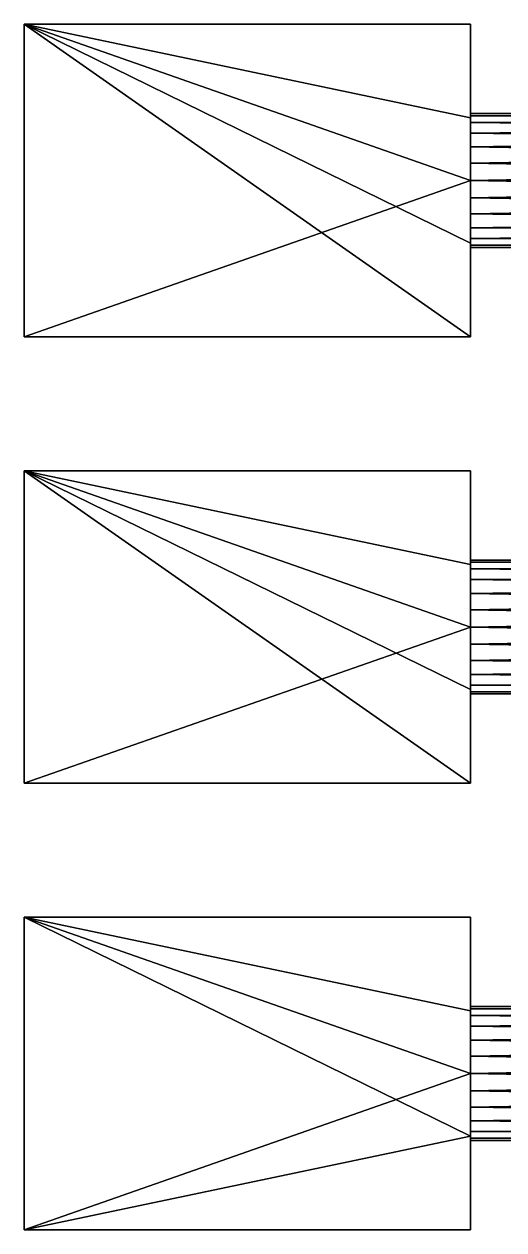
# Model space of a CAD drawing. Header units: metres. Extents: x -31 to 32, y 1.6 to 63.2.
# Drawn here: x -31 to -20.25, y 4.62 to 31.62 of the extents above; entities that cross this region are included whole.
import ezdxf

# ---------------------------------------------------------------- set-up
doc = ezdxf.new("R2010")
doc.units = ezdxf.units.M

msp = doc.modelspace()

# ---------------------------------------------------------------- linework, layer by layer
at = {"layer": 'STL2DXF'}
for points in [[(-31, 24.625, 12.125), (-31, 31.625, 10.125), (-31, 24.625, 10.125)], [(-31, 31.625, 10.125), (-31, 24.625, 12.125), (-31, 31.625, 12.125)], [(-31, 31.625, 10.125), (-21, 24.625, 10.125), (-31, 24.625, 10.125)], [(-21, 24.625, 10.125), (-31, 31.625, 10.125), (-21, 26.722, 10.125)], [(-21, 26.722, 10.125), (-31, 31.625, 10.125), (-21, 29.528, 10.125)], [(-21, 29.528, 10.125), (-31, 31.625, 10.125), (-21, 31.625, 10.125)], [(-21, 31.625, 10.125), (-31, 31.625, 12.125), (-21, 31.625, 12.125)], [(-31, 31.625, 12.125), (-21, 31.625, 10.125), (-31, 31.625, 10.125)], [(-31, 24.625, 12.125), (-21, 28.125, 12.125), (-31, 31.625, 12.125)], [(-31, 31.625, 12.125), (-21, 28.125, 12.125), (-21, 31.625, 12.125)], [(-21, 31.625, 12.125), (-21, 29.528, 10.125), (-21, 31.625, 10.125)], [(-21, 29.528, 10.125), (-21, 31.625, 12.125), (-21, 29.574, 10.237)], [(-21, 29.574, 10.237), (-21, 31.625, 12.125), (-21, 29.625, 10.625)], [(-21, 29.625, 10.625), (-21, 31.625, 12.125), (-21, 29.574, 11.013)], [(-21, 29.574, 11.013), (-21, 31.625, 12.125), (-21, 29.424, 11.375)], [(-21, 29.424, 11.375), (-21, 31.625, 12.125), (-21, 29.186, 11.686)], [(-21, 29.186, 11.686), (-21, 31.625, 12.125), (-21, 28.875, 11.924)], [(-21, 28.875, 11.924), (-21, 31.625, 12.125), (-21, 28.513, 12.074)], [(-21, 28.513, 12.074), (-21, 31.625, 12.125), (-21, 28.125, 12.125)], [(-21, 29.625, 10.625), (0, 29.574, 11.013), (0, 29.625, 10.625)], [(0, 29.574, 11.013), (-21, 29.625, 10.625), (-21, 29.574, 11.013)], [(0, 29.574, 10.237), (-21, 29.625, 10.625), (0, 29.625, 10.625)], [(-21, 29.625, 10.625), (0, 29.574, 10.237), (-21, 29.574, 10.237)], [(0, 29.574, 11.013), (-21, 29.424, 11.375), (0, 29.424, 11.375)], [(-21, 29.424, 11.375), (0, 29.574, 11.013), (-21, 29.574, 11.013)], [(-21, 29.424, 9.875), (0, 29.574, 10.237), (0, 29.424, 9.875)], [(0, 29.574, 10.237), (-21, 29.424, 9.875), (-21, 29.574, 10.237)], [(-21, 29.574, 10.237), (-21, 29.424, 9.875), (-21, 29.528, 10.125)], [(-21, 29.424, 9.875), (-21, 26.722, 10.125), (-21, 29.528, 10.125)], [(-21, 29.186, 9.564), (-21, 26.826, 9.875), (-21, 29.424, 9.875)], [(-21, 29.424, 9.875), (-21, 26.826, 9.875), (-21, 26.722, 10.125)], [(-21, 29.424, 11.375), (0, 29.186, 11.686), (0, 29.424, 11.375)], [(0, 29.186, 11.686), (-21, 29.424, 11.375), (-21, 29.186, 11.686)], [(-21, 29.186, 9.564), (0, 29.424, 9.875), (0, 29.186, 9.564)], [(0, 29.424, 9.875), (-21, 29.186, 9.564), (-21, 29.424, 9.875)], [(-21, 28.875, 9.326), (-21, 27.064, 9.564), (-21, 29.186, 9.564)], [(-21, 29.186, 9.564), (-21, 27.064, 9.564), (-21, 26.826, 9.875)], [(0, 29.186, 11.686), (-21, 28.875, 11.924), (0, 28.875, 11.924)], [(-21, 28.875, 11.924), (0, 29.186, 11.686), (-21, 29.186, 11.686)], [(-21, 29.186, 9.564), (0, 28.875, 9.326), (-21, 28.875, 9.326)], [(0, 28.875, 9.326), (-21, 29.186, 9.564), (0, 29.186, 9.564)], [(-21, 28.513, 9.176), (-21, 27.375, 9.326), (-21, 28.875, 9.326)], [(-21, 28.875, 9.326), (-21, 27.375, 9.326), (-21, 27.064, 9.564)], [(0, 28.875, 11.924), (-21, 28.513, 12.074), (0, 28.513, 12.074)], [(-21, 28.513, 12.074), (0, 28.875, 11.924), (-21, 28.875, 11.924)], [(-21, 28.875, 9.326), (0, 28.513, 9.176), (-21, 28.513, 9.176)], [(0, 28.513, 9.176), (-21, 28.875, 9.326), (0, 28.875, 9.326)], [(-21, 27.737, 9.176), (-21, 28.513, 9.176), (-21, 28.125, 9.125)], [(-21, 28.513, 9.176), (-21, 27.737, 9.176), (-21, 27.375, 9.326)], [(0, 28.513, 12.074), (-21, 28.125, 12.125), (0, 28.125, 12.125)], [(-21, 28.125, 12.125), (0, 28.513, 12.074), (-21, 28.513, 12.074)], [(-21, 28.513, 9.176), (0, 28.125, 9.125), (-21, 28.125, 9.125)], [(0, 28.125, 9.125), (-21, 28.513, 9.176), (0, 28.513, 9.176)], [(-21, 28.125, 12.125), (-31, 24.625, 12.125), (-21, 24.625, 12.125)], [(-21, 28.125, 9.125), (0, 27.737, 9.176), (-21, 27.737, 9.176)], [(0, 27.737, 9.176), (-21, 28.125, 9.125), (0, 28.125, 9.125)], [(0, 28.125, 12.125), (-21, 27.737, 12.074), (0, 27.737, 12.074)], [(-21, 27.737, 12.074), (0, 28.125, 12.125), (-21, 28.125, 12.125)], [(-21, 24.625, 12.125), (-21, 27.737, 12.074), (-21, 28.125, 12.125)], [(-21, 27.737, 9.176), (0, 27.375, 9.326), (-21, 27.375, 9.326)], [(0, 27.375, 9.326), (-21, 27.737, 9.176), (0, 27.737, 9.176)], [(0, 27.737, 12.074), (-21, 27.375, 11.924), (0, 27.375, 11.924)], [(-21, 27.375, 11.924), (0, 27.737, 12.074), (-21, 27.737, 12.074)], [(-21, 24.625, 12.125), (-21, 27.375, 11.924), (-21, 27.737, 12.074)], [(-21, 27.375, 9.326), (0, 27.064, 9.564), (-21, 27.064, 9.564)], [(0, 27.064, 9.564), (-21, 27.375, 9.326), (0, 27.375, 9.326)], [(0, 27.375, 11.924), (-21, 27.064, 11.686), (0, 27.064, 11.686)], [(-21, 27.064, 11.686), (0, 27.375, 11.924), (-21, 27.375, 11.924)], [(-21, 24.625, 12.125), (-21, 27.064, 11.686), (-21, 27.375, 11.924)], [(-21, 26.826, 9.875), (0, 27.064, 9.564), (0, 26.826, 9.875)], [(0, 27.064, 9.564), (-21, 26.826, 9.875), (-21, 27.064, 9.564)], [(0, 27.064, 11.686), (-21, 26.826, 11.375), (0, 26.826, 11.375)], [(-21, 26.826, 11.375), (0, 27.064, 11.686), (-21, 27.064, 11.686)], [(-21, 24.625, 12.125), (-21, 26.826, 11.375), (-21, 27.064, 11.686)], [(0, 26.676, 10.237), (-21, 26.826, 9.875), (0, 26.826, 9.875)], [(-21, 26.826, 9.875), (0, 26.676, 10.237), (-21, 26.676, 10.237)], [(-21, 26.826, 9.875), (-21, 26.676, 10.237), (-21, 26.722, 10.125)], [(-21, 26.826, 11.375), (0, 26.676, 11.013), (0, 26.826, 11.375)], [(0, 26.676, 11.013), (-21, 26.826, 11.375), (-21, 26.676, 11.013)], [(-21, 24.625, 12.125), (-21, 26.676, 11.013), (-21, 26.826, 11.375)], [(-21, 26.676, 10.237), (-21, 24.625, 10.125), (-21, 26.722, 10.125)], [(-21, 26.625, 10.625), (0, 26.676, 10.237), (0, 26.625, 10.625)], [(0, 26.676, 10.237), (-21, 26.625, 10.625), (-21, 26.676, 10.237)], [(0, 26.676, 11.013), (-21, 26.625, 10.625), (0, 26.625, 10.625)], [(-21, 26.625, 10.625), (0, 26.676, 11.013), (-21, 26.676, 11.013)], [(-21, 24.625, 10.125), (-21, 26.676, 10.237), (-21, 24.625, 12.125)], [(-21, 24.625, 12.125), (-21, 26.676, 10.237), (-21, 26.625, 10.625)], [(-21, 24.625, 12.125), (-21, 26.625, 10.625), (-21, 26.676, 11.013)], [(-31, 24.625, 12.125), (-21, 24.625, 10.125), (-21, 24.625, 12.125)], [(-21, 24.625, 10.125), (-31, 24.625, 12.125), (-31, 24.625, 10.125)], [(-31, 14.625, 12.125), (-31, 21.625, 10.125), (-31, 14.625, 10.125)], [(-31, 21.625, 10.125), (-31, 14.625, 12.125), (-31, 21.625, 12.125)], [(-21, 21.625, 10.125), (-31, 21.625, 12.125), (-21, 21.625, 12.125)], [(-31, 21.625, 12.125), (-21, 21.625, 10.125), (-31, 21.625, 10.125)], [(-31, 21.625, 10.125), (-21, 14.625, 10.125), (-31, 14.625, 10.125)], [(-21, 14.625, 10.125), (-31, 21.625, 10.125), (-21, 16.722, 10.125)], [(-21, 16.722, 10.125), (-31, 21.625, 10.125), (-21, 19.528, 10.125)], [(-21, 19.528, 10.125), (-31, 21.625, 10.125), (-21, 21.625, 10.125)], [(-31, 14.625, 12.125), (-21, 18.125, 12.125), (-31, 21.625, 12.125)], [(-31, 21.625, 12.125), (-21, 18.125, 12.125), (-21, 21.625, 12.125)], [(-21, 21.625, 12.125), (-21, 19.528, 10.125), (-21, 21.625, 10.125)], [(-21, 19.528, 10.125), (-21, 21.625, 12.125), (-21, 19.574, 10.237)], [(-21, 19.574, 10.237), (-21, 21.625, 12.125), (-21, 19.625, 10.625)], [(-21, 19.625, 10.625), (-21, 21.625, 12.125), (-21, 19.574, 11.013)], [(-21, 19.574, 11.013), (-21, 21.625, 12.125), (-21, 19.424, 11.375)], [(-21, 19.424, 11.375), (-21, 21.625, 12.125), (-21, 19.186, 11.686)], [(-21, 19.186, 11.686), (-21, 21.625, 12.125), (-21, 18.875, 11.924)], [(-21, 18.875, 11.924), (-21, 21.625, 12.125), (-21, 18.513, 12.074)], [(-21, 18.513, 12.074), (-21, 21.625, 12.125), (-21, 18.125, 12.125)], [(-21, 19.625, 10.625), (0, 19.574, 11.013), (0, 19.625, 10.625)], [(0, 19.574, 11.013), (-21, 19.625, 10.625), (-21, 19.574, 11.013)], [(0, 19.574, 10.237), (-21, 19.625, 10.625), (0, 19.625, 10.625)], [(-21, 19.625, 10.625), (0, 19.574, 10.237), (-21, 19.574, 10.237)], [(0, 19.574, 11.013), (-21, 19.424, 11.375), (0, 19.424, 11.375)], [(-21, 19.424, 11.375), (0, 19.574, 11.013), (-21, 19.574, 11.013)], [(-21, 19.424, 9.875), (0, 19.574, 10.237), (0, 19.424, 9.875)], [(0, 19.574, 10.237), (-21, 19.424, 9.875), (-21, 19.574, 10.237)], [(-21, 19.574, 10.237), (-21, 19.424, 9.875), (-21, 19.528, 10.125)], [(-21, 19.424, 9.875), (-21, 16.826, 9.875), (-21, 19.528, 10.125)], [(-21, 19.528, 10.125), (-21, 16.826, 9.875), (-21, 16.722, 10.125)], [(-21, 19.424, 11.375), (0, 19.186, 11.686), (0, 19.424, 11.375)], [(0, 19.186, 11.686), (-21, 19.424, 11.375), (-21, 19.186, 11.686)], [(0, 19.186, 9.564), (-21, 19.424, 9.875), (0, 19.424, 9.875)], [(-21, 19.424, 9.875), (0, 19.186, 9.564), (-21, 19.186, 9.564)], [(-21, 19.186, 9.564), (-21, 16.826, 9.875), (-21, 19.424, 9.875)], [(0, 19.186, 11.686), (-21, 18.875, 11.924), (0, 18.875, 11.924)], [(-21, 18.875, 11.924), (0, 19.186, 11.686), (-21, 19.186, 11.686)], [(-21, 19.186, 9.564), (0, 18.875, 9.326), (-21, 18.875, 9.326)], [(0, 18.875, 9.326), (-21, 19.186, 9.564), (0, 19.186, 9.564)], [(-21, 18.875, 9.326), (-21, 17.064, 9.564), (-21, 19.186, 9.564)], [(-21, 19.186, 9.564), (-21, 17.064, 9.564), (-21, 16.826, 9.875)], [(0, 18.875, 11.924), (-21, 18.513, 12.074), (0, 18.513, 12.074)], [(-21, 18.513, 12.074), (0, 18.875, 11.924), (-21, 18.875, 11.924)], [(-21, 18.875, 9.326), (0, 18.513, 9.176), (-21, 18.513, 9.176)], [(0, 18.513, 9.176), (-21, 18.875, 9.326), (0, 18.875, 9.326)], [(-21, 18.513, 9.176), (-21, 17.375, 9.326), (-21, 18.875, 9.326)], [(-21, 18.875, 9.326), (-21, 17.375, 9.326), (-21, 17.064, 9.564)], [(0, 18.513, 12.074), (-21, 18.125, 12.125), (0, 18.125, 12.125)], [(-21, 18.125, 12.125), (0, 18.513, 12.074), (-21, 18.513, 12.074)], [(-21, 18.513, 9.176), (0, 18.125, 9.125), (-21, 18.125, 9.125)], [(0, 18.125, 9.125), (-21, 18.513, 9.176), (0, 18.513, 9.176)], [(-21, 17.737, 9.176), (-21, 18.513, 9.176), (-21, 18.125, 9.125)], [(-21, 18.513, 9.176), (-21, 17.737, 9.176), (-21, 17.375, 9.326)], [(-21, 18.125, 12.125), (-31, 14.625, 12.125), (-21, 14.625, 12.125)], [(-21, 18.125, 9.125), (0, 17.737, 9.176), (-21, 17.737, 9.176)], [(0, 17.737, 9.176), (-21, 18.125, 9.125), (0, 18.125, 9.125)], [(0, 18.125, 12.125), (-21, 17.737, 12.074), (0, 17.737, 12.074)], [(-21, 17.737, 12.074), (0, 18.125, 12.125), (-21, 18.125, 12.125)], [(-21, 14.625, 12.125), (-21, 17.737, 12.074), (-21, 18.125, 12.125)], [(-21, 17.737, 9.176), (0, 17.375, 9.326), (-21, 17.375, 9.326)], [(0, 17.375, 9.326), (-21, 17.737, 9.176), (0, 17.737, 9.176)], [(0, 17.737, 12.074), (-21, 17.375, 11.924), (0, 17.375, 11.924)], [(-21, 17.375, 11.924), (0, 17.737, 12.074), (-21, 17.737, 12.074)], [(-21, 14.625, 12.125), (-21, 17.375, 11.924), (-21, 17.737, 12.074)], [(-21, 17.375, 9.326), (0, 17.064, 9.564), (-21, 17.064, 9.564)], [(0, 17.064, 9.564), (-21, 17.375, 9.326), (0, 17.375, 9.326)], [(0, 17.375, 11.924), (-21, 17.064, 11.686), (0, 17.064, 11.686)], [(-21, 17.064, 11.686), (0, 17.375, 11.924), (-21, 17.375, 11.924)], [(-21, 14.625, 12.125), (-21, 17.064, 11.686), (-21, 17.375, 11.924)], [(0, 16.826, 9.875), (-21, 17.064, 9.564), (0, 17.064, 9.564)], [(-21, 17.064, 9.564), (0, 16.826, 9.875), (-21, 16.826, 9.875)], [(-21, 17.064, 11.686), (0, 16.826, 11.375), (0, 17.064, 11.686)], [(0, 16.826, 11.375), (-21, 17.064, 11.686), (-21, 16.826, 11.375)], [(-21, 14.625, 12.125), (-21, 16.826, 11.375), (-21, 17.064, 11.686)], [(-21, 16.676, 10.237), (0, 16.826, 9.875), (0, 16.676, 10.237)], [(0, 16.826, 9.875), (-21, 16.676, 10.237), (-21, 16.826, 9.875)], [(-21, 16.826, 9.875), (-21, 16.676, 10.237), (-21, 16.722, 10.125)], [(0, 16.826, 11.375), (-21, 16.676, 11.013), (0, 16.676, 11.013)], [(-21, 16.676, 11.013), (0, 16.826, 11.375), (-21, 16.826, 11.375)], [(-21, 14.625, 12.125), (-21, 16.676, 11.013), (-21, 16.826, 11.375)], [(-21, 16.676, 10.237), (-21, 14.625, 10.125), (-21, 16.722, 10.125)], [(0, 16.625, 10.625), (-21, 16.676, 10.237), (0, 16.676, 10.237)], [(-21, 16.676, 10.237), (0, 16.625, 10.625), (-21, 16.625, 10.625)], [(-21, 16.676, 11.013), (0, 16.625, 10.625), (0, 16.676, 11.013)], [(0, 16.625, 10.625), (-21, 16.676, 11.013), (-21, 16.625, 10.625)], [(-21, 14.625, 10.125), (-21, 16.676, 10.237), (-21, 14.625, 12.125)], [(-21, 14.625, 12.125), (-21, 16.676, 10.237), (-21, 16.625, 10.625)], [(-21, 14.625, 12.125), (-21, 16.625, 10.625), (-21, 16.676, 11.013)], [(-31, 14.625, 12.125), (-21, 14.625, 10.125), (-21, 14.625, 12.125)], [(-21, 14.625, 10.125), (-31, 14.625, 12.125), (-31, 14.625, 10.125)], [(-31, 4.625, 12.125), (-31, 11.625, 10.125), (-31, 4.625, 10.125)], [(-31, 11.625, 10.125), (-31, 4.625, 12.125), (-31, 11.625, 12.125)], [(-21, 11.625, 10.125), (-31, 11.625, 12.125), (-21, 11.625, 12.125)], [(-31, 11.625, 12.125), (-21, 11.625, 10.125), (-31, 11.625, 10.125)], [(-21, 6.722, 10.125), (-31, 4.625, 10.125), (-31, 11.625, 10.125)], [(-21, 6.722, 10.125), (-31, 11.625, 10.125), (-21, 9.528, 10.125)], [(-21, 9.528, 10.125), (-31, 11.625, 10.125), (-21, 11.625, 10.125)], [(-31, 4.625, 12.125), (-21, 8.125, 12.125), (-31, 11.625, 12.125)], [(-31, 11.625, 12.125), (-21, 8.125, 12.125), (-21, 11.625, 12.125)], [(-21, 11.625, 12.125), (-21, 9.528, 10.125), (-21, 11.625, 10.125)], [(-21, 9.528, 10.125), (-21, 11.625, 12.125), (-21, 9.574, 10.237)], [(-21, 9.574, 10.237), (-21, 11.625, 12.125), (-21, 9.625, 10.625)], [(-21, 9.625, 10.625), (-21, 11.625, 12.125), (-21, 9.574, 11.013)], [(-21, 9.574, 11.013), (-21, 11.625, 12.125), (-21, 9.424, 11.375)], [(-21, 9.424, 11.375), (-21, 11.625, 12.125), (-21, 9.186, 11.686)], [(-21, 9.186, 11.686), (-21, 11.625, 12.125), (-21, 8.875, 11.924)], [(-21, 8.875, 11.924), (-21, 11.625, 12.125), (-21, 8.513, 12.074)], [(-21, 8.513, 12.074), (-21, 11.625, 12.125), (-21, 8.125, 12.125)], [(-21, 9.625, 10.625), (0, 9.574, 11.013), (0, 9.625, 10.625)], [(0, 9.574, 11.013), (-21, 9.625, 10.625), (-21, 9.574, 11.013)], [(-21, 9.574, 10.237), (0, 9.625, 10.625), (0, 9.574, 10.237)], [(0, 9.625, 10.625), (-21, 9.574, 10.237), (-21, 9.625, 10.625)], [(-21, 9.574, 11.013), (0, 9.424, 11.375), (0, 9.574, 11.013)], [(0, 9.424, 11.375), (-21, 9.574, 11.013), (-21, 9.424, 11.375)], [(0, 9.424, 9.875), (-21, 9.574, 10.237), (0, 9.574, 10.237)], [(-21, 9.574, 10.237), (0, 9.424, 9.875), (-21, 9.424, 9.875)], [(-21, 9.574, 10.237), (-21, 9.424, 9.875), (-21, 9.528, 10.125)], [(-21, 9.424, 9.875), (-21, 6.722, 10.125), (-21, 9.528, 10.125)], [(-21, 9.424, 11.375), (0, 9.186, 11.686), (0, 9.424, 11.375)], [(0, 9.186, 11.686), (-21, 9.424, 11.375), (-21, 9.186, 11.686)], [(-21, 9.186, 9.564), (0, 9.424, 9.875), (0, 9.186, 9.564)], [(0, 9.424, 9.875), (-21, 9.186, 9.564), (-21, 9.424, 9.875)], [(-21, 9.186, 9.564), (-21, 6.826, 9.875), (-21, 9.424, 9.875)], [(-21, 9.424, 9.875), (-21, 6.826, 9.875), (-21, 6.722, 10.125)], [(0, 9.186, 11.686), (-21, 8.875, 11.924), (0, 8.875, 11.924)], [(-21, 8.875, 11.924), (0, 9.186, 11.686), (-21, 9.186, 11.686)], [(-21, 9.186, 9.564), (0, 8.875, 9.326), (-21, 8.875, 9.326)], [(0, 8.875, 9.326), (-21, 9.186, 9.564), (0, 9.186, 9.564)], [(-21, 8.875, 9.326), (-21, 7.064, 9.564), (-21, 9.186, 9.564)], [(-21, 9.186, 9.564), (-21, 7.064, 9.564), (-21, 6.826, 9.875)], [(0, 8.875, 11.924), (-21, 8.513, 12.074), (0, 8.513, 12.074)], [(-21, 8.513, 12.074), (0, 8.875, 11.924), (-21, 8.875, 11.924)], [(-21, 8.875, 9.326), (0, 8.513, 9.176), (-21, 8.513, 9.176)], [(0, 8.513, 9.176), (-21, 8.875, 9.326), (0, 8.875, 9.326)], [(-21, 8.513, 9.176), (-21, 7.375, 9.326), (-21, 8.875, 9.326)], [(-21, 8.875, 9.326), (-21, 7.375, 9.326), (-21, 7.064, 9.564)], [(0, 8.513, 12.074), (-21, 8.125, 12.125), (0, 8.125, 12.125)], [(-21, 8.125, 12.125), (0, 8.513, 12.074), (-21, 8.513, 12.074)], [(-21, 8.513, 9.176), (0, 8.125, 9.125), (-21, 8.125, 9.125)], [(0, 8.125, 9.125), (-21, 8.513, 9.176), (0, 8.513, 9.176)], [(-21, 7.737, 9.176), (-21, 8.513, 9.176), (-21, 8.125, 9.125)], [(-21, 8.513, 9.176), (-21, 7.737, 9.176), (-21, 7.375, 9.326)], [(-21, 8.125, 12.125), (-31, 4.625, 12.125), (-21, 4.625, 12.125)], [(-21, 8.125, 9.125), (0, 7.737, 9.176), (-21, 7.737, 9.176)], [(0, 7.737, 9.176), (-21, 8.125, 9.125), (0, 8.125, 9.125)], [(0, 8.125, 12.125), (-21, 7.737, 12.074), (0, 7.737, 12.074)], [(-21, 7.737, 12.074), (0, 8.125, 12.125), (-21, 8.125, 12.125)], [(-21, 4.625, 12.125), (-21, 7.737, 12.074), (-21, 8.125, 12.125)], [(-21, 7.737, 9.176), (0, 7.375, 9.326), (-21, 7.375, 9.326)], [(0, 7.375, 9.326), (-21, 7.737, 9.176), (0, 7.737, 9.176)], [(0, 7.737, 12.074), (-21, 7.375, 11.924), (0, 7.375, 11.924)], [(-21, 7.375, 11.924), (0, 7.737, 12.074), (-21, 7.737, 12.074)], [(-21, 4.625, 12.125), (-21, 7.375, 11.924), (-21, 7.737, 12.074)], [(-21, 7.375, 9.326), (0, 7.064, 9.564), (-21, 7.064, 9.564)], [(0, 7.064, 9.564), (-21, 7.375, 9.326), (0, 7.375, 9.326)], [(0, 7.375, 11.924), (-21, 7.064, 11.686), (0, 7.064, 11.686)], [(-21, 7.064, 11.686), (0, 7.375, 11.924), (-21, 7.375, 11.924)], [(-21, 4.625, 12.125), (-21, 7.064, 11.686), (-21, 7.375, 11.924)], [(0, 6.826, 9.875), (-21, 7.064, 9.564), (0, 7.064, 9.564)], [(-21, 7.064, 9.564), (0, 6.826, 9.875), (-21, 6.826, 9.875)], [(-21, 7.064, 11.686), (0, 6.826, 11.375), (0, 7.064, 11.686)], [(0, 6.826, 11.375), (-21, 7.064, 11.686), (-21, 6.826, 11.375)], [(-21, 4.625, 12.125), (-21, 6.826, 11.375), (-21, 7.064, 11.686)], [(-21, 6.676, 10.237), (0, 6.826, 9.875), (0, 6.676, 10.237)], [(0, 6.826, 9.875), (-21, 6.676, 10.237), (-21, 6.826, 9.875)], [(-21, 6.826, 9.875), (-21, 6.676, 10.237), (-21, 6.722, 10.125)], [(0, 6.826, 11.375), (-21, 6.676, 11.013), (0, 6.676, 11.013)], [(-21, 6.676, 11.013), (0, 6.826, 11.375), (-21, 6.826, 11.375)], [(-21, 4.625, 12.125), (-21, 6.676, 11.013), (-21, 6.826, 11.375)], [(-31, 4.625, 10.125), (-21, 6.722, 10.125), (-21, 4.625, 10.125)], [(-21, 6.676, 10.237), (-21, 4.625, 10.125), (-21, 6.722, 10.125)], [(0, 6.625, 10.625), (-21, 6.676, 10.237), (0, 6.676, 10.237)], [(-21, 6.676, 10.237), (0, 6.625, 10.625), (-21, 6.625, 10.625)], [(-21, 6.676, 11.013), (0, 6.625, 10.625), (0, 6.676, 11.013)], [(0, 6.625, 10.625), (-21, 6.676, 11.013), (-21, 6.625, 10.625)], [(-21, 4.625, 10.125), (-21, 6.676, 10.237), (-21, 4.625, 12.125)], [(-21, 4.625, 12.125), (-21, 6.676, 10.237), (-21, 6.625, 10.625)], [(-21, 4.625, 12.125), (-21, 6.625, 10.625), (-21, 6.676, 11.013)], [(-31, 4.625, 12.125), (-21, 4.625, 10.125), (-21, 4.625, 12.125)], [(-21, 4.625, 10.125), (-31, 4.625, 12.125), (-31, 4.625, 10.125)]]:
    msp.add_3dface(points, dxfattribs=at)

doc.saveas('drawing.dxf')
